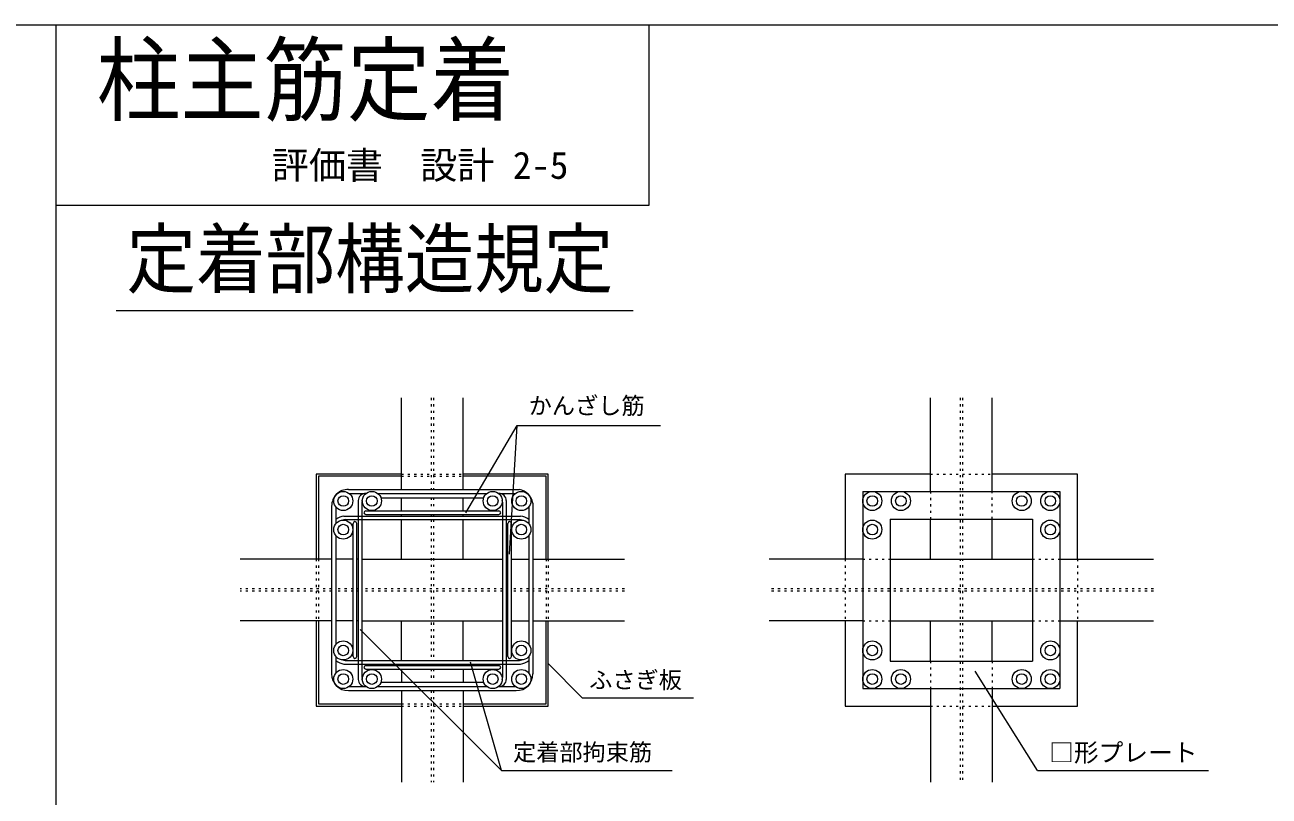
# Model space of a CAD drawing. Units: millimetres, scale not verified. Extents: x -210 to 382, y -132 to 268.
# Drawn here: x 20.9 to 101.4, y 118.3 to 168.2 of the extents above; entities that cross this region are included whole.
import ezdxf
from ezdxf.enums import TextEntityAlignment as Align

# ---------------------------------------------------------------- set-up
doc = ezdxf.new("R2010")
doc.units = ezdxf.units.MM
doc.header["$LTSCALE"] = 2
doc.linetypes.add('USER3', pattern=[0.20828, 0.069425, -0.138855])
doc.layers.add('0-0_0', color=5, linetype='Continuous', lineweight=18)
doc.layers.add('0-9_内枠', color=7, linetype='Continuous', lineweight=18)
doc.styles.add('ＭＳ ゴシック', font='')
doc.styles.get('ＭＳ ゴシック').set_extended_font_data('MS Gothic')

msp = doc.modelspace()

# ---------------------------------------------------------------- linework, layer by layer
at = {"layer": '0-0_0', "color": 4, "lineweight": 20}
for p, q in [((26.785, 149.755), (60.23, 149.755)), ((52.244, 134.001), (52.74, 142.327)), ((51.717, 119.997), (42.581, 129.129)), ((51.717, 119.997), (49.707, 127.005)), ((56.935, 124.693), (54.749, 126.919)), ((86.412, 119.997), (82.38, 126.42)), ((56.935, 124.693), (64.137, 124.693)), ((51.717, 119.997), (62.766, 119.997)), ((86.412, 119.997), (97.46, 119.997))]:
    msp.add_line(p, q, dxfattribs=at)
at = {"layer": '0-0_0'}
for p, q in [((45.241, 138.186), (45.241, 144.107)), ((45.241, 138.186), (45.241, 144.107)), ((49.241, 138.186), (49.241, 144.107)), ((49.241, 138.186), (49.241, 144.107)), ((79.475, 138.053), (79.475, 144.107)), ((79.475, 138.186), (79.475, 144.107)), ((83.475, 138.053), (83.475, 144.107)), ((83.475, 138.053), (83.475, 144.107)), ((39.733, 139.181), (39.733, 133.673)), ((45.241, 139.181), (39.733, 139.181)), ((39.868, 139.046), (39.868, 133.673)), ((45.241, 139.046), (39.868, 139.046)), ((54.749, 139.181), (49.241, 139.181)), ((54.613, 139.046), (49.241, 139.046)), ((54.613, 133.673), (54.613, 139.046)), ((54.749, 133.673), (54.749, 139.181)), ((73.967, 139.181), (73.967, 133.673)), ((79.475, 139.181), (73.967, 139.181)), ((88.983, 139.181), (83.475, 139.181)), ((88.983, 133.673), (88.983, 139.181)), ((41.809, 138.186), (52.872, 138.186)), ((41.868, 137.916), (42.942, 137.916)), ((43.719, 137.916), (50.762, 137.916)), ((51.539, 137.916), (52.613, 137.916)), ((75.095, 138.053), (75.095, 125.294)), ((75.095, 138.053), (87.855, 138.053)), ((75.095, 138.053), (75.095, 125.294)), ((87.855, 138.053), (87.855, 125.294)), ((40.728, 137.105), (40.728, 126.242)), ((40.998, 137.046), (40.998, 135.972)), ((42.453, 137.463), (42.453, 125.884)), ((42.687, 137.313), (42.687, 126.034)), ((43.912, 137.645), (50.569, 137.645)), ((45.241, 136.795), (45.241, 137.645)), ((49.241, 136.795), (49.241, 137.645)), ((51.794, 137.313), (51.794, 126.034)), ((52.029, 137.463), (52.029, 125.884)), ((53.483, 137.046), (53.483, 135.972)), ((53.753, 137.305), (53.753, 126.242)), ((41.526, 136.461), (52.955, 136.461)), ((41.601, 136.227), (52.88, 136.227)), ((42.932, 136.795), (51.549, 136.795)), ((42.932, 136.56), (51.549, 136.56)), ((45.241, 136.461), (45.241, 136.56)), ((45.241, 136.461), (45.241, 136.56)), ((45.241, 133.673), (45.241, 136.227)), ((49.241, 136.461), (49.241, 136.56)), ((49.241, 136.461), (49.241, 136.56)), ((49.241, 133.673), (49.241, 136.227)), ((76.879, 136.269), (86.071, 136.269)), ((79.475, 133.673), (79.475, 136.269)), ((83.475, 133.673), (83.475, 136.269)), ((86.071, 136.269), (86.071, 127.077)), ((42.119, 127.365), (42.119, 135.982)), ((42.354, 127.365), (42.354, 135.982)), ((52.128, 127.365), (52.128, 135.982)), ((52.362, 127.365), (52.362, 135.982)), ((40.998, 135.194), (40.998, 128.152)), ((53.483, 135.194), (53.483, 128.152)), ((40.728, 133.673), (34.807, 133.673)), ((40.728, 133.673), (34.807, 133.673)), ((42.119, 133.673), (40.998, 133.673)), ((42.119, 133.673), (40.998, 133.673)), ((42.453, 133.673), (42.354, 133.673)), ((42.453, 133.673), (42.354, 133.673)), ((42.687, 133.673), (51.794, 133.673)), ((52.029, 133.673), (52.128, 133.673)), ((52.029, 133.673), (52.128, 133.673)), ((52.362, 133.673), (53.483, 133.673)), ((52.362, 133.673), (53.483, 133.673)), ((53.753, 133.673), (59.674, 133.673)), ((53.753, 133.673), (59.674, 133.673)), ((75.095, 133.673), (69.041, 133.673)), ((76.879, 133.673), (86.071, 133.673)), ((87.855, 133.673), (93.909, 133.673)), ((40.728, 129.673), (34.807, 129.673)), ((40.728, 129.673), (34.807, 129.673)), ((39.733, 129.673), (39.733, 124.165)), ((39.868, 129.673), (39.868, 124.301)), ((42.119, 129.673), (40.998, 129.673)), ((42.119, 129.673), (40.998, 129.673)), ((42.453, 129.673), (42.354, 129.673)), ((42.453, 129.673), (42.354, 129.673)), ((42.687, 129.673), (51.794, 129.673)), ((45.241, 127.119), (45.241, 129.673)), ((49.241, 127.119), (49.241, 129.673)), ((52.029, 129.673), (52.128, 129.673)), ((52.029, 129.673), (52.128, 129.673)), ((52.362, 129.673), (53.483, 129.673)), ((52.362, 129.673), (53.483, 129.673)), ((53.753, 129.673), (59.674, 129.673)), ((53.753, 129.673), (59.674, 129.673)), ((54.613, 124.301), (54.613, 129.673)), ((54.749, 124.165), (54.749, 129.673)), ((75.095, 129.673), (69.041, 129.673)), ((73.967, 129.673), (73.967, 124.165)), ((76.879, 129.673), (86.071, 129.673)), ((79.475, 127.077), (79.475, 129.673)), ((83.475, 127.077), (83.475, 129.673)), ((87.855, 129.673), (93.909, 129.673)), ((88.983, 124.165), (88.983, 129.673)), ((40.998, 127.375), (40.998, 126.301)), ((53.483, 127.375), (53.483, 126.301)), ((41.526, 126.885), (52.956, 126.885)), ((41.601, 127.119), (52.88, 127.119)), ((42.932, 126.786), (51.549, 126.786)), ((42.932, 126.552), (51.549, 126.552)), ((45.241, 126.885), (45.241, 126.786)), ((45.241, 126.885), (45.241, 126.786)), ((45.241, 126.552), (45.241, 125.701)), ((49.241, 126.885), (49.241, 126.786)), ((49.241, 126.885), (49.241, 126.786)), ((49.241, 126.552), (49.241, 125.701)), ((43.912, 125.701), (50.569, 125.701)), ((41.809, 125.161), (52.672, 125.161)), ((41.868, 125.431), (42.942, 125.431)), ((43.719, 125.431), (50.762, 125.431)), ((45.241, 125.161), (45.241, 119.24)), ((45.241, 125.161), (45.241, 119.24)), ((49.241, 125.161), (49.241, 119.24)), ((49.241, 125.161), (49.241, 119.24)), ((51.539, 125.431), (52.613, 125.431)), ((75.095, 125.294), (87.855, 125.294)), ((79.475, 125.294), (79.475, 119.24)), ((79.475, 125.161), (79.475, 119.24)), ((83.475, 125.294), (83.475, 119.24)), ((83.475, 125.161), (83.475, 119.24)), ((39.733, 124.165), (45.241, 124.165)), ((39.868, 124.301), (45.241, 124.301)), ((49.241, 124.301), (54.613, 124.301)), ((49.241, 124.165), (54.749, 124.165)), ((73.967, 124.165), (79.475, 124.165)), ((83.475, 124.165), (88.983, 124.165))]:
    msp.add_line(p, q, dxfattribs=at)
at = {"layer": '0-0_0', "linetype": 'USER3'}
for p, q in [((47.173, 144.107), (47.173, 138.186)), ((47.308, 144.107), (47.308, 138.186)), ((81.407, 144.107), (81.407, 119.24)), ((81.542, 144.107), (81.542, 119.24)), ((45.241, 139.181), (47.173, 139.181)), ((45.241, 139.046), (47.173, 139.046)), ((47.308, 139.181), (49.241, 139.181)), ((47.308, 139.046), (49.241, 139.046)), ((79.475, 139.181), (81.407, 139.181)), ((81.542, 139.181), (83.475, 139.181)), ((79.475, 138.053), (79.475, 136.269)), ((83.475, 136.269), (83.475, 138.053)), ((47.173, 137.645), (47.173, 136.795)), ((47.308, 137.645), (47.308, 136.795)), ((47.173, 136.56), (47.173, 136.461)), ((47.173, 136.227), (47.173, 127.119)), ((47.308, 136.56), (47.308, 136.461)), ((47.308, 136.227), (47.308, 127.119)), ((39.733, 133.673), (39.733, 131.741)), ((39.868, 133.673), (39.868, 131.741)), ((54.613, 133.673), (54.613, 131.741)), ((54.749, 133.673), (54.749, 131.741)), ((73.967, 133.673), (73.967, 131.741)), ((75.095, 133.673), (76.879, 133.673)), ((86.071, 133.673), (87.855, 133.673)), ((88.983, 133.673), (88.983, 131.741)), ((40.728, 131.741), (34.807, 131.741)), ((40.728, 131.606), (34.807, 131.606)), ((39.733, 131.606), (39.733, 129.673)), ((39.868, 131.606), (39.868, 129.673)), ((42.119, 131.741), (40.998, 131.741)), ((42.119, 131.606), (40.998, 131.606)), ((42.453, 131.741), (42.354, 131.741)), ((42.453, 131.606), (42.354, 131.606)), ((51.794, 131.741), (42.687, 131.741)), ((51.794, 131.606), (42.687, 131.606)), ((52.128, 131.741), (52.029, 131.741)), ((52.128, 131.606), (52.029, 131.606)), ((53.483, 131.741), (52.362, 131.741)), ((53.483, 131.606), (52.362, 131.606)), ((59.674, 131.741), (53.753, 131.741)), ((59.674, 131.606), (53.753, 131.606)), ((54.613, 131.606), (54.613, 129.673)), ((54.749, 131.606), (54.749, 129.673)), ((93.909, 131.741), (69.041, 131.741)), ((93.909, 131.606), (69.041, 131.606)), ((73.967, 131.606), (73.967, 129.673)), ((88.983, 131.606), (88.983, 129.673)), ((75.095, 129.673), (76.879, 129.673)), ((86.071, 129.673), (87.855, 129.673)), ((47.173, 126.885), (47.173, 126.786)), ((47.173, 126.552), (47.173, 125.701)), ((47.308, 126.885), (47.308, 126.786)), ((47.308, 126.552), (47.308, 125.701)), ((79.475, 127.077), (79.475, 125.294)), ((83.475, 127.077), (83.475, 125.294)), ((47.173, 125.161), (47.173, 119.24)), ((47.308, 125.161), (47.308, 119.24)), ((45.241, 124.301), (47.173, 124.301)), ((45.241, 124.165), (47.173, 124.165)), ((47.308, 124.301), (49.241, 124.301)), ((47.308, 124.165), (49.241, 124.165)), ((79.475, 124.165), (81.407, 124.165)), ((81.542, 124.165), (83.475, 124.165))]:
    msp.add_line(p, q, dxfattribs=at)
at = {"layer": '0-0_0', "color": 7}
msp.add_lwpolyline([(22.876, 156.573), (61.269, 156.573), (61.269, 168.245)], dxfattribs=at)
at = {"layer": '0-0_0', "color": 4, "lineweight": 20}
msp.add_lwpolyline([(49.421, 136.676), (52.74, 142.327), (62.008, 142.327)], dxfattribs=at)
at = {"layer": '0-0_0'}
msp.add_lwpolyline([(76.879, 136.269), (76.879, 127.077), (86.071, 127.077)], dxfattribs=at)
for centre in [(41.479, 137.435), (43.331, 137.435), (51.15, 137.435), (53.002, 137.435), (75.713, 137.435), (77.565, 137.435), (85.385, 137.435), (87.236, 137.435), (41.479, 135.583), (53.002, 135.583), (75.713, 135.583), (87.236, 135.583), (41.479, 127.764), (53.002, 127.764), (75.713, 127.764), (87.236, 127.764), (41.479, 125.912), (43.331, 125.912), (51.15, 125.912), (53.002, 125.912), (75.713, 125.912), (77.565, 125.912), (85.385, 125.912), (87.236, 125.912)]:
    msp.add_circle(centre, 0.618, dxfattribs=at)
at = {"layer": '0-0_0', "color": 7}
for centre in [(41.479, 137.435), (43.331, 137.435), (51.15, 137.435), (53.002, 137.435), (75.713, 137.435), (77.565, 137.435), (85.385, 137.435), (87.236, 137.435), (41.479, 135.583), (53.002, 135.583), (75.713, 135.583), (87.236, 135.583), (41.479, 127.764), (53.002, 127.764), (75.713, 127.764), (87.236, 127.764), (41.479, 125.912), (43.331, 125.912), (51.15, 125.912), (53.002, 125.912), (75.713, 125.912), (77.565, 125.912), (85.385, 125.912), (87.236, 125.912)]:
    msp.add_circle(centre, 0.344, dxfattribs=at)
at = {"layer": '0-0_0'}
for centre, radius, start, end in [((41.8, 137.114), 1.072, 89.50534, 180.49466), ((42.908, 137.461), 0.456, 85.71088, 179.78974), ((51.573, 137.461), 0.456, 0.21026, 94.28912), ((52.61, 137.042), 1.173, 12.92082, 77.07918), ((43.139, 137.313), 0.453, 160.27152, 180), ((51.342, 137.313), 0.453, 0, 19.72848), ((41.711, 135.288), 1.188, 98.96719, 126.90048), ((41.601, 135.775), 0.453, 90, 109.72848), ((42.236, 135.982), 0.117, 0, 180), ((42.932, 136.678), 0.117, 90, 270), ((51.549, 136.678), 0.117, 270, 90), ((52.245, 135.982), 0.117, 0, 180), ((52.88, 135.775), 0.453, 70.27152, 90), ((52.77, 135.288), 1.188, 53.09952, 81.03281), ((42.236, 127.365), 0.117, 180, 0), ((52.245, 127.365), 0.117, 180, 0), ((41.711, 128.058), 1.188, 233.0987, 261.032), ((41.601, 127.572), 0.453, 250.27152, 270), ((42.932, 126.669), 0.117, 90, 270), ((51.549, 126.669), 0.117, 270, 90), ((52.88, 127.572), 0.453, 270, 289.72848), ((52.77, 128.058), 1.188, 278.96637, 306.89966), ((41.809, 126.242), 1.081, 180, 270), ((42.908, 125.885), 0.456, 180.21026, 274.28912), ((43.139, 126.034), 0.453, 180, 199.72848), ((51.573, 125.885), 0.456, 265.71088, 359.78974), ((51.342, 126.034), 0.453, 340.27152, 0), ((52.672, 126.242), 1.081, 270, 0)]:
    msp.add_arc(centre, radius, start, end, dxfattribs=at)
at = {"layer": '0-9_内枠'}
for p, q in [((-181.804, 168.245), (213.071, 168.245)), ((-71.026, 168.245), (372.196, 168.245)), ((12.992, 168.245), (372.196, 168.245))]:
    msp.add_line(p, q, dxfattribs=at)
msp.add_lwpolyline([(22.876, 168.245), (22.876, 77.899), (372.196, 77.899)], dxfattribs=at)

# ---------------------------------------------------------------- texts
at = {"layer": '0-0_0', "color": 7, "style": 'ＭＳ ゴシック', "width": 0.9}
for s, height, p in [('柱主筋定着', 4.399, (25.531, 161.174)), ('定着部構造規定', 3.666, (27.451, 150.175))]:
    msp.add_text(s, height=height, dxfattribs=at).set_placement(p, align=Align.BOTTOM_LEFT)
at = {"layer": '0-0_0', "color": 7, "style": 'ＭＳ ゴシック'}
for s, height, p in [('評価書\u3000設計 2-5', 1.76, (36.854, 157.753)), ('かんざし筋', 1.1, (53.475, 142.723)), ('ふさぎ板', 1.1, (57.393, 124.978)), ('定着部拘束筋', 1.1, (52.466, 120.298)), ('□形プレート', 1.173, (87.157, 120.217))]:
    msp.add_text(s, height=height, dxfattribs=at).set_placement(p, align=Align.BOTTOM_LEFT)

doc.saveas('drawing.dxf')
